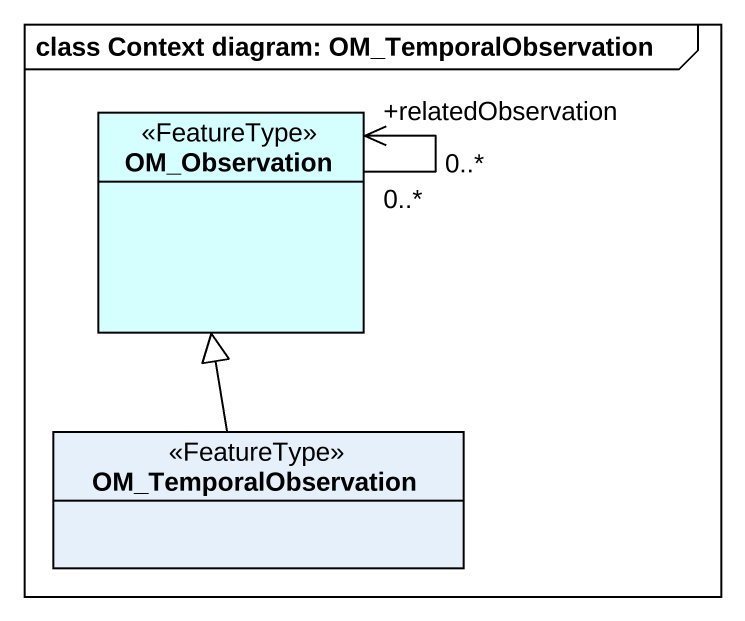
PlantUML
@startuml
mainframe class Context diagram: OM_TemporalObservation
hide circle
hide empty members
class OM_Observation <<FeatureType>> #D5FFFF
class OM_TemporalObservation <<FeatureType>>
OM_Observation "0..*" --> "+relatedObservation\n0..*" OM_Observation
OM_TemporalObservation -up-|> OM_Observation
@enduml
